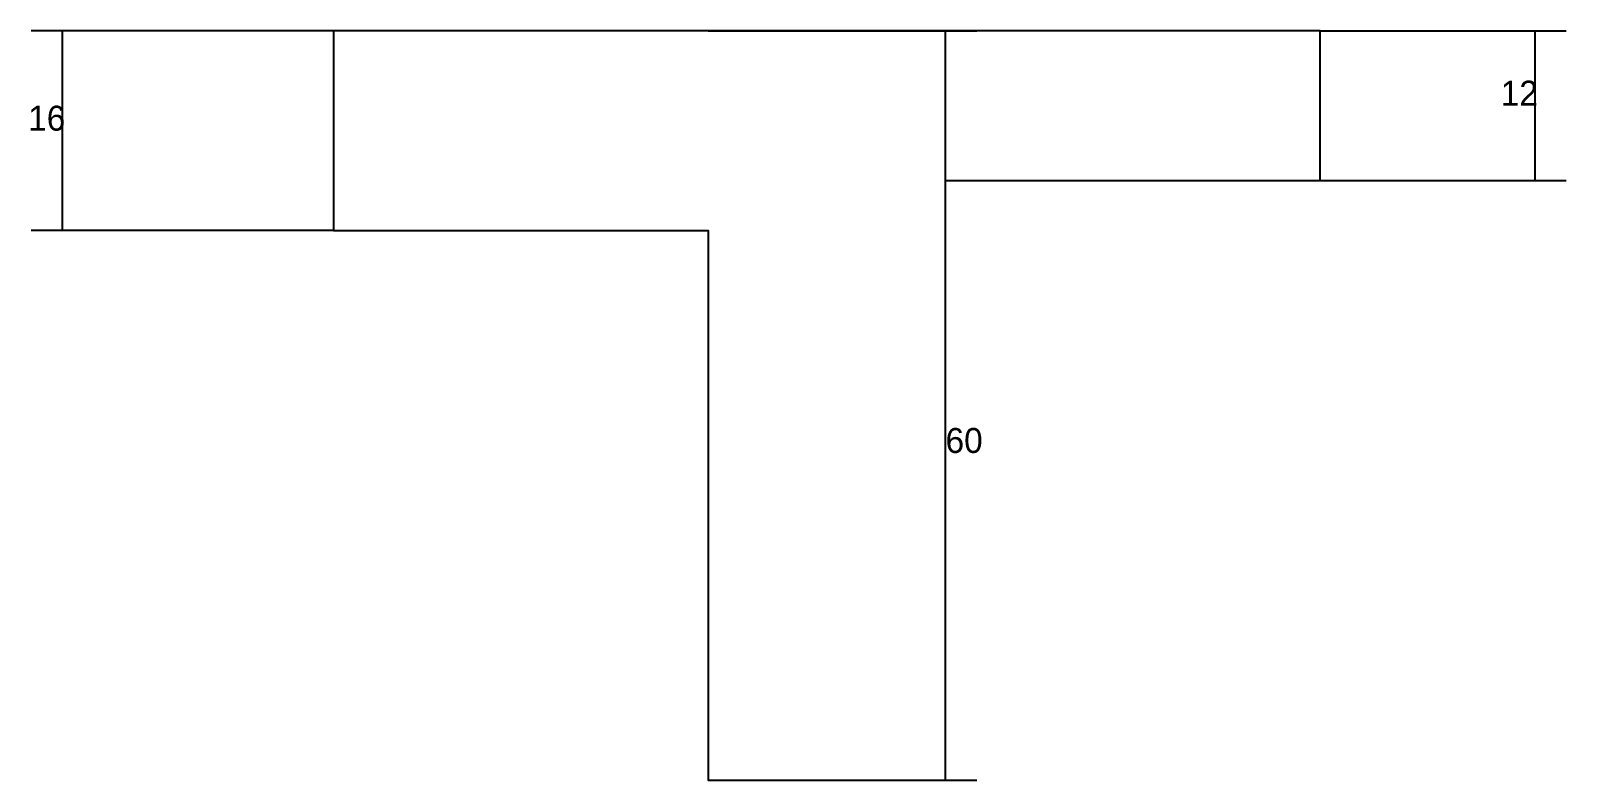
# Model space of a CAD drawing. Header units: metres. Extents: x -10265 to -9041, y 9686 to 10964.
# Drawn here: x -10057.3 to -9811.4, y 9686.4 to 9806.4 of the extents above; entities that cross this region are included whole.
import ezdxf

# ---------------------------------------------------------------- set-up
doc = ezdxf.new("R2010")
doc.units = ezdxf.units.M
doc.layers.add('CONCRETO', color=251, linetype='Continuous')
doc.layers.add('COTA', color=241, linetype='Continuous')

msp = doc.modelspace()

# ---------------------------------------------------------------- linework, layer by layer
at = {"layer": 'CONCRETO'}
msp.add_lwpolyline([(-9850.8, 9782.4), (-9850.8, 9806.4), (-10008.8, 9806.4), (-10008.8, 9774.4), (-9948.8, 9774.4), (-9948.8, 9686.4), (-9910.8, 9686.4), (-9910.8, 9772.4), (-9910.8, 9782.4)], close=True, dxfattribs=at)
at = {"layer": 'COTA'}
for p, q in [((-10008.8, 9806.4), (-10057.2, 9806.4)), ((-10052.2, 9774.4), (-10052.2, 9806.4)), ((-9948.8, 9806.4), (-9905.8, 9806.4)), ((-9910.8, 9686.4), (-9910.8, 9806.4)), ((-9850.8, 9806.4), (-9811.4, 9806.4)), ((-9816.4, 9782.4), (-9816.4, 9806.4)), ((-9850.8, 9782.4), (-9811.4, 9782.4)), ((-10008.8, 9774.4), (-10057.2, 9774.4)), ((-9948.8, 9686.4), (-9905.8, 9686.4))]:
    msp.add_line(p, q, dxfattribs=at)

# ---------------------------------------------------------------- texts
for s, p in [('12', (-9821.9, 9794.4)), ('16', (-10057.7, 9790.4)), ('60', (-9910.8, 9738.8))]:
    msp.add_text(s, height=4, dxfattribs=at).set_placement(p)

doc.saveas('drawing.dxf')
